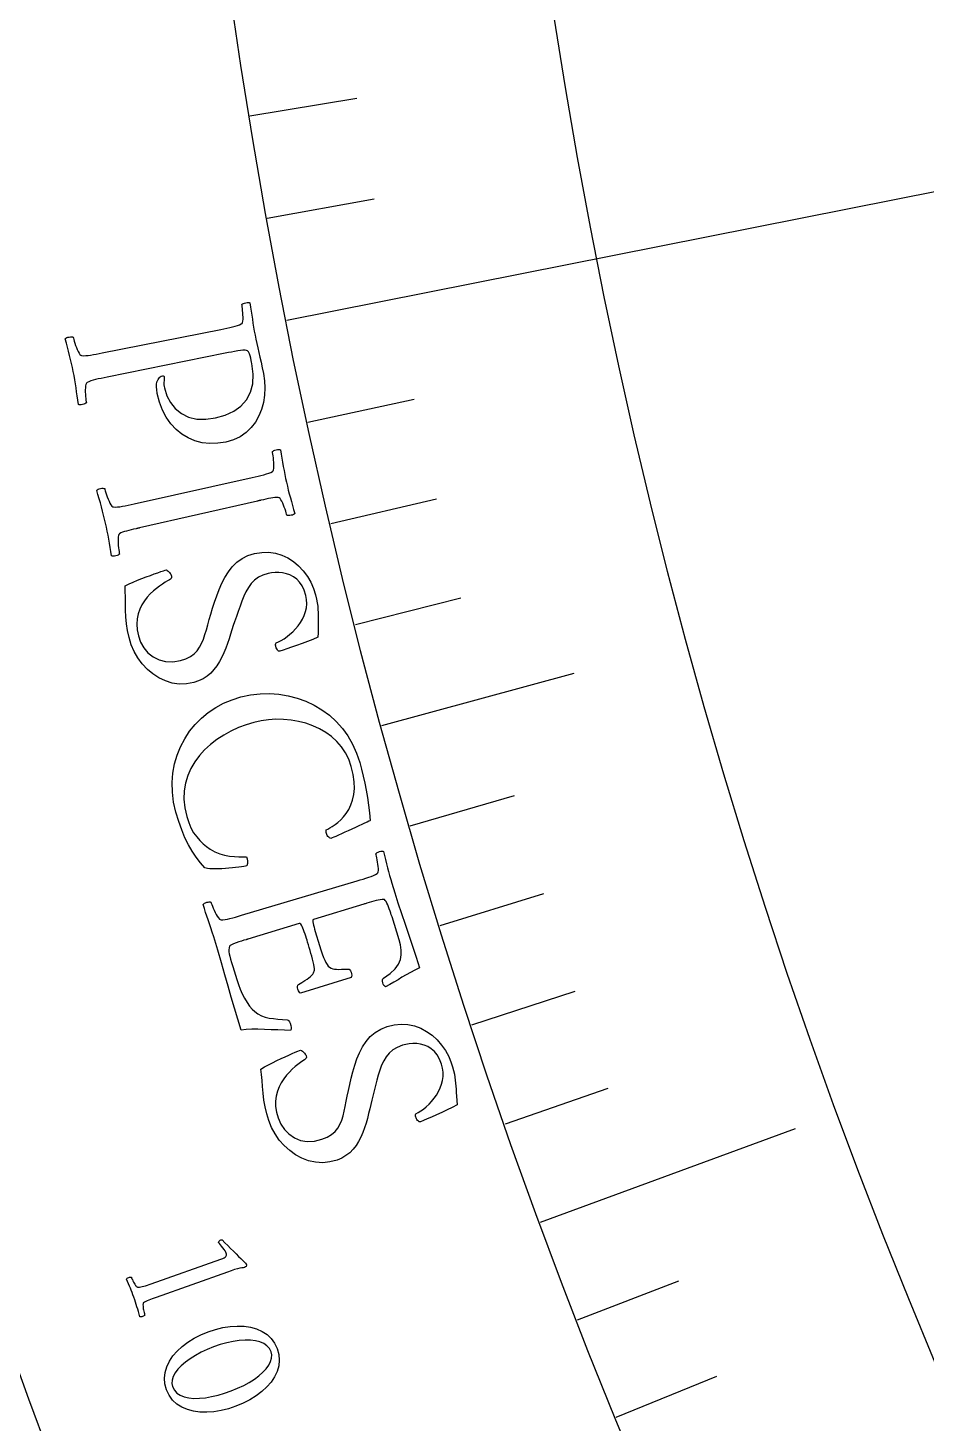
# Model space of a CAD drawing. Header units: millimetres. Extents: x -60 to 60, y -60 to 76.
# Drawn here: x -48.84 to -41.7, y -18.07 to -6.97 of the extents above; entities that cross this region are included whole.
import ezdxf

# ---------------------------------------------------------------- set-up
doc = ezdxf.new("R2010")
doc.units = ezdxf.units.MM
for name, color, linetype in [('CUT_OUTER', 1, 'Continuous'), ('ENGRAVE', 7, 'Continuous'), ('ENGRAVE_FINE', 8, 'Continuous'), ('TEXT', 5, 'Continuous')]:
    doc.layers.add(name, color=color, linetype=linetype)

msp = doc.modelspace()

# ---------------------------------------------------------------- linework, layer by layer
at = {"layer": 'CUT_OUTER'}
msp.add_arc((0, -0.0001), 59.9999, 176.771323, 2.429054, dxfattribs=at)
at = {"layer": 'ENGRAVE'}
for points in [[(-46.7862, -9.2919), (-39.7242, -7.8893)], [(-46.0288, -12.5156), (-44.5003, -12.0999)], [(-44.767, -16.4682), (-42.7399, -15.7225)]]:
    msp.add_lwpolyline(points, dxfattribs=at)
for radius in [58.8, 58.8, 57.225, 54.3, 54.3, 51.99, 47.7, 47.7, 45.18]:
    msp.add_circle((0, 0), radius, dxfattribs=at)
at = {"layer": 'ENGRAVE_FINE'}
for points in [[(-47.0801, -7.665), (-46.2273, -7.5262)], [(-46.9403, -8.4795), (-46.09, -8.3259)], [(-46.618, -10.1019), (-45.7736, -9.919)], [(-46.4357, -10.9094), (-45.5946, -10.7118)], [(-46.2393, -11.714), (-45.4017, -11.5018)], [(-45.8043, -13.3138), (-44.9746, -13.0726)], [(-45.5658, -14.1084), (-44.7405, -13.8528)], [(-45.3134, -14.8991), (-44.4926, -14.6293)], [(-45.0471, -15.6858), (-44.2312, -15.4017)], [(-44.4732, -17.246), (-43.6677, -16.9336)], [(-44.1657, -18.0189), (-43.3657, -17.6925)]]:
    msp.add_lwpolyline(points, dxfattribs=at)
at = {"layer": 'TEXT'}
for points in [[(-47.2696, -10.261), (-47.3348, -10.2712), (-47.3975, -10.273), (-47.4578, -10.2664), (-47.5156, -10.2513), (-47.57, -10.2283), (-47.6201, -10.198), (-47.6658, -10.1605), (-47.7072, -10.1156), (-47.7433, -10.0642), (-47.7733, -10.0068), (-47.7973, -9.9437), (-47.8152, -9.8747), (-47.8169, -9.865), (-47.8184, -9.8537), (-47.8195, -9.8409), (-47.8204, -9.8266), (-47.8207, -9.8122), (-47.8202, -9.799), (-47.8188, -9.7872), (-47.8166, -9.7766), (-47.8144, -9.7733), (-47.8115, -9.7686), (-47.8078, -9.7625), (-47.8033, -9.7552), (-47.7978, -9.7479), (-47.791, -9.7422), (-47.7828, -9.7379), (-47.7733, -9.7351), (-47.7674, -9.7346), (-47.7632, -9.7359), (-47.7606, -9.739), (-47.7598, -9.744), (-47.7602, -9.7536), (-47.7608, -9.7635), (-47.7614, -9.7737), (-47.7621, -9.7842), (-47.7625, -9.7951), (-47.762, -9.8064), (-47.7607, -9.8181), (-47.7585, -9.8302), (-47.7399, -9.8926), (-47.7111, -9.9473), (-47.6722, -9.9943), (-47.6233, -10.0335), (-47.5658, -10.0623), (-47.5012, -10.0778), (-47.4296, -10.08), (-47.3509, -10.0691), (-47.2739, -10.047), (-47.2075, -10.0154), (-47.1515, -9.9746), (-47.106, -9.9246), (-47.0731, -9.8655), (-47.0549, -9.7978), (-47.0514, -9.7214), (-47.0624, -9.6363), (-47.0649, -9.625), (-47.0681, -9.6112), (-47.0722, -9.5949), (-47.0771, -9.5759), (-47.0828, -9.558), (-47.0893, -9.5447), (-47.0966, -9.536), (-47.1048, -9.532), (-47.1175, -9.5305), (-47.1336, -9.5306), (-47.153, -9.5324), (-47.1757, -9.536), (-47.2001, -9.5404), (-47.2247, -9.545), (-47.2493, -9.5498), (-47.2741, -9.5547), (-48.2132, -9.7445), (-48.2376, -9.7495), (-48.2612, -9.7545), (-48.2838, -9.7594), (-48.3056, -9.7644), (-48.3258, -9.7696), (-48.3439, -9.7753), (-48.3598, -9.7817), (-48.3735, -9.7887), (-48.3782, -9.7938), (-48.3819, -9.8023), (-48.3847, -9.8141), (-48.3864, -9.8292), (-48.3873, -9.8462), (-48.3874, -9.8634), (-48.3867, -9.881), (-48.3852, -9.8988), (-48.3833, -9.9154), (-48.3816, -9.9292), (-48.38, -9.9402), (-48.3785, -9.9484), (-48.3833, -9.9525), (-48.3898, -9.9563), (-48.3982, -9.9598), (-48.4085, -9.9628), (-48.4189, -9.9649), (-48.428, -9.9654), (-48.4355, -9.9642), (-48.4417, -9.9614), (-48.4465, -9.9271), (-48.4512, -9.8936), (-48.4559, -9.8609), (-48.4605, -9.8289), (-48.4654, -9.797), (-48.4708, -9.7649), (-48.4767, -9.7324), (-48.4831, -9.6995), (-48.4897, -9.6676), (-48.4967, -9.6356), (-48.5042, -9.6035), (-48.512, -9.5714), (-48.5202, -9.5391), (-48.5287, -9.5063), (-48.5373, -9.4732), (-48.5461, -9.4396), (-48.5415, -9.4346), (-48.5349, -9.4306), (-48.5264, -9.4276), (-48.516, -9.4255), (-48.5053, -9.4244), (-48.4963, -9.4243), (-48.4887, -9.4253), (-48.4828, -9.4273), (-48.481, -9.4354), (-48.4782, -9.4462), (-48.4745, -9.4596), (-48.4698, -9.4756), (-48.4644, -9.4927), (-48.4582, -9.5094), (-48.4514, -9.5256), (-48.444, -9.5415), (-48.4365, -9.5551), (-48.4294, -9.5649), (-48.4228, -9.5707), (-48.4167, -9.5727), (-48.4014, -9.5739), (-48.3842, -9.5737), (-48.3653, -9.5721), (-48.3446, -9.5691), (-48.3227, -9.5652), (-48.2998, -9.5611), (-48.2762, -9.5566), (-48.2518, -9.5519), (-47.3096, -9.3654), (-47.2851, -9.3605), (-47.2614, -9.3555), (-47.2384, -9.3506), (-47.2161, -9.3457), (-47.1953, -9.3405), (-47.1769, -9.3348), (-47.1607, -9.3285), (-47.1469, -9.3216), (-47.1411, -9.3174), (-47.1369, -9.3096), (-47.1343, -9.2982), (-47.1333, -9.2833), (-47.1333, -9.2665), (-47.1338, -9.2495), (-47.1348, -9.2323), (-47.1362, -9.2149), (-47.1378, -9.1987), (-47.1393, -9.1853), (-47.1407, -9.1746), (-47.1421, -9.1666), (-47.1373, -9.1626), (-47.1307, -9.1589), (-47.1222, -9.1556), (-47.1119, -9.1527), (-47.1015, -9.1507), (-47.0924, -9.1503), (-47.0849, -9.1515), (-47.0788, -9.1543), (-47.0735, -9.1875), (-47.0685, -9.2203), (-47.0637, -9.2527), (-47.0591, -9.2848), (-47.0543, -9.3165), (-47.0492, -9.348), (-47.0436, -9.3793), (-47.0377, -9.4103), (-47.031, -9.443), (-47.0237, -9.4768), (-47.0159, -9.5118), (-47.0076, -9.548), (-46.9988, -9.5861), (-46.9897, -9.6268), (-46.9803, -9.6703), (-46.9707, -9.7164), (-46.9618, -9.7738), (-46.9589, -9.8311), (-46.9619, -9.8884), (-46.9709, -9.9457), (-46.986, -10.0012), (-47.0072, -10.0532), (-47.0346, -10.1017), (-47.0681, -10.1466), (-47.1082, -10.1862), (-47.1551, -10.2184), (-47.2089, -10.2434), (-47.2696, -10.261)], [(-46.7883, -10.5808), (-46.7809, -10.6125), (-46.7731, -10.6436), (-46.7651, -10.6742), (-46.7566, -10.7042), (-46.748, -10.7344), (-46.7394, -10.7653), (-46.7307, -10.7969), (-46.7219, -10.8292), (-46.7264, -10.8342), (-46.7328, -10.8384), (-46.7412, -10.8417), (-46.7516, -10.8442), (-46.7621, -10.8457), (-46.7712, -10.8461), (-46.7787, -10.8455), (-46.7848, -10.8438), (-46.7868, -10.8359), (-46.7899, -10.8253), (-46.7941, -10.8121), (-46.7993, -10.7962), (-46.8052, -10.7793), (-46.8114, -10.7631), (-46.8178, -10.7475), (-46.8246, -10.7325), (-46.8315, -10.7196), (-46.8385, -10.7103), (-46.8457, -10.7043), (-46.8528, -10.7019), (-46.8656, -10.7017), (-46.8799, -10.7026), (-46.8957, -10.7045), (-46.913, -10.7076), (-46.9315, -10.7113), (-46.9508, -10.7153), (-46.9709, -10.7197), (-46.9918, -10.7244), (-46.9952, -10.7252), (-46.9986, -10.7259), (-47.0019, -10.7267), (-47.0053, -10.7275), (-47.0087, -10.7282), (-47.012, -10.729), (-47.0154, -10.7298), (-47.0188, -10.7305), (-47.9551, -10.9442), (-47.9585, -10.945), (-47.9619, -10.9458), (-47.9653, -10.9465), (-47.9686, -10.9473), (-47.972, -10.9481), (-47.9754, -10.9489), (-47.9787, -10.9496), (-47.9821, -10.9504), (-48.0029, -10.9552), (-48.0227, -10.96), (-48.0415, -10.9646), (-48.0593, -10.9692), (-48.0757, -10.9739), (-48.0904, -10.979), (-48.1035, -10.9844), (-48.1148, -10.9902), (-48.1193, -10.9954), (-48.1228, -11.0039), (-48.1253, -11.0158), (-48.1267, -11.031), (-48.1271, -11.048), (-48.1267, -11.0655), (-48.1255, -11.0834), (-48.1234, -11.1017), (-48.1211, -11.1187), (-48.1189, -11.1328), (-48.117, -11.1439), (-48.1153, -11.1522), (-48.1199, -11.1564), (-48.1264, -11.1604), (-48.1347, -11.164), (-48.1449, -11.1674), (-48.1553, -11.1697), (-48.1643, -11.1704), (-48.1719, -11.1694), (-48.1781, -11.1667), (-48.1837, -11.1326), (-48.1893, -11.0993), (-48.1948, -11.0666), (-48.2003, -11.0347), (-48.206, -11.003), (-48.2121, -10.971), (-48.2188, -10.9387), (-48.226, -10.906), (-48.2334, -10.8742), (-48.2413, -10.8421), (-48.2496, -10.8099), (-48.2584, -10.7775), (-48.2675, -10.7449), (-48.2768, -10.712), (-48.2863, -10.6789), (-48.296, -10.6454), (-48.2915, -10.6404), (-48.2851, -10.6362), (-48.2766, -10.6329), (-48.2662, -10.6306), (-48.2556, -10.6292), (-48.2466, -10.6289), (-48.239, -10.6297), (-48.233, -10.6316), (-48.231, -10.6397), (-48.2279, -10.6506), (-48.2238, -10.6643), (-48.2186, -10.6807), (-48.2126, -10.6981), (-48.206, -10.715), (-48.1987, -10.7313), (-48.1909, -10.747), (-48.183, -10.7605), (-48.1757, -10.7701), (-48.169, -10.7758), (-48.1628, -10.7776), (-48.1475, -10.7784), (-48.1303, -10.7777), (-48.1115, -10.7756), (-48.0909, -10.7721), (-48.069, -10.7678), (-48.0463, -10.763), (-48.0228, -10.758), (-47.9985, -10.7526), (-47.0613, -10.5427), (-47.0369, -10.5371), (-47.0133, -10.5316), (-46.9904, -10.5261), (-46.9682, -10.5207), (-46.9476, -10.515), (-46.9293, -10.5088), (-46.9133, -10.5021), (-46.8997, -10.4949), (-46.894, -10.4905), (-46.89, -10.4826), (-46.8877, -10.4712), (-46.8871, -10.4562), (-46.8875, -10.4394), (-46.8885, -10.4221), (-46.8899, -10.4046), (-46.8919, -10.3868), (-46.894, -10.3702), (-46.8959, -10.3565), (-46.8977, -10.3456), (-46.8992, -10.3376), (-46.8945, -10.3334), (-46.888, -10.3296), (-46.8796, -10.3261), (-46.8694, -10.3229), (-46.859, -10.3207), (-46.85, -10.3201), (-46.8424, -10.3211), (-46.8362, -10.3237), (-46.8302, -10.3568), (-46.8243, -10.3897), (-46.8186, -10.4223), (-46.8131, -10.4547), (-46.8074, -10.4868), (-46.8014, -10.5185), (-46.795, -10.5499), (-46.7883, -10.5808)], [(-46.5573, -11.4779), (-46.5498, -11.5105), (-46.5439, -11.5405), (-46.5398, -11.5678), (-46.5372, -11.5925), (-46.5359, -11.6161), (-46.5351, -11.6402), (-46.535, -11.6647), (-46.5355, -11.6896), (-46.5362, -11.7163), (-46.5367, -11.746), (-46.5371, -11.7788), (-46.5372, -11.8145), (-46.5784, -11.8316), (-46.6205, -11.8482), (-46.6634, -11.8643), (-46.7072, -11.8799), (-46.7486, -11.8941), (-46.7845, -11.9063), (-46.8149, -11.9163), (-46.8397, -11.9241), (-46.845, -11.9253), (-46.8502, -11.9238), (-46.8553, -11.9197), (-46.8603, -11.913), (-46.8649, -11.9052), (-46.8686, -11.8981), (-46.8713, -11.8916), (-46.8732, -11.8857), (-46.8745, -11.8783), (-46.8745, -11.8714), (-46.8731, -11.8651), (-46.8704, -11.8593), (-46.8503, -11.8507), (-46.8291, -11.8394), (-46.8067, -11.8256), (-46.7833, -11.8092), (-46.7598, -11.7904), (-46.7374, -11.7698), (-46.716, -11.7473), (-46.6957, -11.7229), (-46.6773, -11.6968), (-46.6614, -11.6694), (-46.648, -11.6406), (-46.6372, -11.6104), (-46.6299, -11.5792), (-46.6271, -11.5471), (-46.6288, -11.5144), (-46.6349, -11.4808), (-46.6475, -11.4399), (-46.6636, -11.4048), (-46.6834, -11.3754), (-46.7067, -11.3519), (-46.7326, -11.3334), (-46.7598, -11.3189), (-46.7884, -11.3085), (-46.8183, -11.3022), (-46.8485, -11.2993), (-46.8777, -11.2991), (-46.906, -11.3015), (-46.9333, -11.3066), (-46.9745, -11.3195), (-47.0107, -11.3372), (-47.0418, -11.3597), (-47.0679, -11.387), (-47.0903, -11.4181), (-47.1103, -11.4518), (-47.1278, -11.4881), (-47.1429, -11.5272), (-47.1568, -11.5676), (-47.171, -11.6084), (-47.1854, -11.6493), (-47.1999, -11.6905), (-47.2104, -11.722), (-47.2212, -11.7552), (-47.2326, -11.79), (-47.2444, -11.8264), (-47.2571, -11.8635), (-47.271, -11.9004), (-47.2861, -11.937), (-47.3025, -11.9733), (-47.3207, -12.0084), (-47.3414, -12.0412), (-47.3646, -12.0717), (-47.3903, -12.0998), (-47.4189, -12.1248), (-47.4508, -12.1456), (-47.486, -12.1622), (-47.5245, -12.1746), (-47.583, -12.1851), (-47.64, -12.1866), (-47.6957, -12.1788), (-47.75, -12.1618), (-47.8018, -12.1372), (-47.8497, -12.1064), (-47.8937, -12.0696), (-47.9339, -12.0266), (-47.9692, -11.9789), (-47.9986, -11.9281), (-48.022, -11.8741), (-48.0394, -11.817), (-48.0513, -11.7618), (-48.0598, -11.7068), (-48.065, -11.6521), (-48.0667, -11.5976), (-48.067, -11.5447), (-48.0677, -11.4948), (-48.0689, -11.4479), (-48.0705, -11.4039), (-48.039, -11.3895), (-48.0062, -11.3753), (-47.9723, -11.3612), (-47.9371, -11.3473), (-47.9024, -11.334), (-47.8698, -11.3218), (-47.8393, -11.3108), (-47.8108, -11.3008), (-47.7861, -11.2923), (-47.7665, -11.2858), (-47.752, -11.2813), (-47.7427, -11.2788), (-47.7359, -11.2833), (-47.7295, -11.2884), (-47.7233, -11.2939), (-47.7175, -11.3), (-47.7124, -11.3066), (-47.7081, -11.3135), (-47.7049, -11.3208), (-47.7025, -11.3284), (-47.7016, -11.3378), (-47.7037, -11.3459), (-47.7088, -11.3526), (-47.7168, -11.3579), (-47.733, -11.3663), (-47.7516, -11.3771), (-47.7727, -11.3906), (-47.7964, -11.4065), (-47.8212, -11.425), (-47.8458, -11.4462), (-47.8702, -11.47), (-47.8944, -11.4965), (-47.917, -11.5256), (-47.9364, -11.5572), (-47.9527, -11.5914), (-47.9658, -11.6281), (-47.9743, -11.6676), (-47.977, -11.7099), (-47.9737, -11.7552), (-47.9645, -11.8033), (-47.9474, -11.8535), (-47.9224, -11.8981), (-47.8893, -11.9371), (-47.8482, -11.9704), (-47.8009, -11.9951), (-47.7488, -12.0081), (-47.6922, -12.0095), (-47.6308, -11.9993), (-47.5882, -11.9858), (-47.5519, -11.9684), (-47.5219, -11.9472), (-47.4983, -11.922), (-47.479, -11.8936), (-47.4621, -11.8626), (-47.4477, -11.8289), (-47.4356, -11.7926), (-47.4247, -11.7543), (-47.4134, -11.7147), (-47.4019, -11.6737), (-47.3901, -11.6313), (-47.375, -11.5836), (-47.3588, -11.5349), (-47.3415, -11.4852), (-47.323, -11.4346), (-47.3022, -11.385), (-47.2778, -11.3382), (-47.2499, -11.2943), (-47.2185, -11.2533), (-47.1826, -11.2171), (-47.1412, -11.1875), (-47.0944, -11.1646), (-47.0422, -11.1483), (-46.9849, -11.1387), (-46.9296, -11.1376), (-46.8763, -11.145), (-46.825, -11.1607), (-46.7766, -11.1835), (-46.7319, -11.212), (-46.6911, -11.246), (-46.654, -11.2858), (-46.6216, -11.3297), (-46.5947, -11.3763), (-46.5733, -11.4257), (-46.5573, -11.4779)], [(-46.2059, -12.8111), (-46.1918, -12.864), (-46.1784, -12.9184), (-46.1657, -12.9743), (-46.1537, -13.0317), (-46.1431, -13.0904), (-46.1345, -13.1501), (-46.1279, -13.2109), (-46.1233, -13.2727), (-46.126, -13.274), (-46.1341, -13.2778), (-46.1476, -13.2843), (-46.1665, -13.2933), (-46.1891, -13.304), (-46.2135, -13.3154), (-46.2398, -13.3274), (-46.2681, -13.3402), (-46.2966, -13.3531), (-46.3237, -13.3654), (-46.3495, -13.3772), (-46.374, -13.3885), (-46.3954, -13.3982), (-46.4119, -13.4056), (-46.4236, -13.4105), (-46.4304, -13.413), (-46.4349, -13.4143), (-46.4399, -13.4134), (-46.4456, -13.4103), (-46.4519, -13.405), (-46.458, -13.3984), (-46.4631, -13.3911), (-46.4672, -13.3833), (-46.4702, -13.3748), (-46.4719, -13.3674), (-46.4726, -13.3602), (-46.4724, -13.3533), (-46.4711, -13.3467), (-46.4581, -13.3398), (-46.4422, -13.3305), (-46.4235, -13.3187), (-46.4018, -13.3044), (-46.3789, -13.2872), (-46.3563, -13.2666), (-46.3341, -13.2426), (-46.3123, -13.2152), (-46.2924, -13.184), (-46.2759, -13.1487), (-46.2628, -13.1092), (-46.253, -13.0656), (-46.2483, -13.0173), (-46.2502, -12.964), (-46.2588, -12.9054), (-46.2739, -12.8417), (-46.2931, -12.7853), (-46.3184, -12.7334), (-46.3497, -12.6861), (-46.3869, -12.6433), (-46.4291, -12.6051), (-46.4751, -12.5715), (-46.5248, -12.5425), (-46.5783, -12.5182), (-46.6344, -12.4984), (-46.6919, -12.4834), (-46.7509, -12.4732), (-46.8112, -12.4676), (-46.8717, -12.4667), (-46.9311, -12.4703), (-46.9895, -12.4785), (-47.0468, -12.4913), (-47.1094, -12.5102), (-47.1703, -12.5333), (-47.2295, -12.5605), (-47.2869, -12.5919), (-47.3415, -12.6273), (-47.3919, -12.6664), (-47.4382, -12.7092), (-47.4804, -12.7558), (-47.5173, -12.8058), (-47.5479, -12.859), (-47.5723, -12.9154), (-47.5904, -12.975), (-47.6011, -13.0374), (-47.603, -13.1025), (-47.5962, -13.1702), (-47.5806, -13.2405), (-47.5652, -13.2883), (-47.5469, -13.3313), (-47.5257, -13.3694), (-47.5017, -13.4027), (-47.476, -13.4318), (-47.4497, -13.4575), (-47.4228, -13.4799), (-47.3954, -13.499), (-47.3572, -13.5206), (-47.3186, -13.5372), (-47.2796, -13.5489), (-47.2402, -13.5556), (-47.2021, -13.5591), (-47.1668, -13.5609), (-47.1344, -13.5612), (-47.1048, -13.5599), (-47.099, -13.5781), (-47.0967, -13.5965), (-47.0979, -13.615), (-47.1027, -13.6336), (-47.1125, -13.6359), (-47.1265, -13.6384), (-47.1446, -13.641), (-47.1669, -13.6438), (-47.1918, -13.6466), (-47.2178, -13.6492), (-47.2449, -13.6517), (-47.273, -13.654), (-47.301, -13.6559), (-47.3276, -13.6571), (-47.3527, -13.6576), (-47.3764, -13.6573), (-47.3973, -13.6563), (-47.4144, -13.6544), (-47.4274, -13.6517), (-47.4365, -13.6481), (-47.4726, -13.6086), (-47.5065, -13.565), (-47.5381, -13.5174), (-47.5676, -13.4659), (-47.595, -13.4095), (-47.6207, -13.3475), (-47.6445, -13.2798), (-47.6665, -13.2065), (-47.6848, -13.1265), (-47.695, -13.048), (-47.697, -12.9709), (-47.6908, -12.8953), (-47.6774, -12.822), (-47.6572, -12.752), (-47.6305, -12.6853), (-47.5971, -12.6219), (-47.5579, -12.5625), (-47.5135, -12.5078), (-47.464, -12.4578), (-47.4094, -12.4125), (-47.3503, -12.3726), (-47.2873, -12.3387), (-47.2206, -12.3108), (-47.15, -12.289), (-47.0734, -12.2726), (-46.9975, -12.2636), (-46.9221, -12.262), (-46.8473, -12.2677), (-46.774, -12.2801), (-46.7031, -12.2988), (-46.6345, -12.3237), (-46.5683, -12.3549), (-46.5054, -12.3921), (-46.447, -12.4352), (-46.3931, -12.4842), (-46.3436, -12.5392), (-46.2996, -12.5996), (-46.2619, -12.665), (-46.2307, -12.7355), (-46.2059, -12.8111)], [(-45.9504, -13.7717), (-45.927, -13.8479), (-45.9015, -13.9276), (-45.8739, -14.0108), (-45.8442, -14.0975), (-45.8139, -14.1854), (-45.7846, -14.2724), (-45.7563, -14.3586), (-45.729, -14.4439), (-45.767, -14.4623), (-45.8031, -14.4809), (-45.8372, -14.4999), (-45.8695, -14.5191), (-45.9011, -14.5385), (-45.9334, -14.5577), (-45.9662, -14.5769), (-45.9998, -14.596), (-46.0066, -14.5912), (-46.0126, -14.584), (-46.0179, -14.5746), (-46.0224, -14.5628), (-46.0254, -14.55), (-46.0254, -14.5399), (-46.0224, -14.5324), (-46.0166, -14.5276), (-45.9637, -14.49), (-45.9237, -14.4526), (-45.8966, -14.4155), (-45.8823, -14.3786), (-45.8772, -14.3412), (-45.8772, -14.3025), (-45.8824, -14.2624), (-45.8929, -14.2211), (-45.9486, -14.0398), (-45.9511, -14.032), (-45.9545, -14.0216), (-45.9589, -14.0084), (-45.9642, -13.9927), (-45.9701, -13.9759), (-45.9763, -13.9598), (-45.9827, -13.9443), (-45.9894, -13.9295), (-45.9961, -13.9168), (-46.0027, -13.9076), (-46.0091, -13.9018), (-46.0153, -13.8996), (-46.028, -13.9003), (-46.0422, -13.9021), (-46.0578, -13.9051), (-46.0749, -13.9093), (-46.0928, -13.9142), (-46.111, -13.9193), (-46.1294, -13.9247), (-46.148, -13.9302), (-46.1553, -13.9324), (-46.1618, -13.9344), (-46.1674, -13.9361), (-46.1723, -13.9375), (-46.5736, -14.0587), (-46.577, -14.0617), (-46.5786, -14.068), (-46.5782, -14.0776), (-46.576, -14.0905), (-46.5725, -14.1054), (-46.5685, -14.1211), (-46.564, -14.1375), (-46.5589, -14.1546), (-46.5249, -14.2661), (-46.5135, -14.3022), (-46.5029, -14.3338), (-46.493, -14.361), (-46.4838, -14.3838), (-46.4748, -14.4028), (-46.4652, -14.4185), (-46.4552, -14.4308), (-46.4447, -14.4399), (-46.4332, -14.4465), (-46.42, -14.4514), (-46.4053, -14.4546), (-46.389, -14.4561), (-46.3705, -14.4564), (-46.3492, -14.4562), (-46.325, -14.4554), (-46.298, -14.454), (-46.2904, -14.4546), (-46.2837, -14.4591), (-46.278, -14.4674), (-46.2731, -14.4796), (-46.27, -14.4919), (-46.2689, -14.5027), (-46.2697, -14.5121), (-46.2725, -14.52), (-46.6769, -14.6469), (-46.6824, -14.6426), (-46.6876, -14.6358), (-46.6923, -14.6264), (-46.6966, -14.6145), (-46.6994, -14.6023), (-46.6995, -14.592), (-46.6969, -14.5835), (-46.6915, -14.5768), (-46.6652, -14.5606), (-46.6429, -14.5463), (-46.6246, -14.5341), (-46.6104, -14.5238), (-46.5992, -14.5151), (-46.5902, -14.5073), (-46.5832, -14.5005), (-46.5784, -14.4947), (-46.5749, -14.4892), (-46.572, -14.4834), (-46.5696, -14.4773), (-46.5677, -14.471), (-46.5659, -14.4625), (-46.5659, -14.4506), (-46.5677, -14.4354), (-46.5712, -14.4169), (-46.576, -14.3962), (-46.5812, -14.3747), (-46.5871, -14.3523), (-46.5935, -14.3291), (-46.6001, -14.3057), (-46.6067, -14.2831), (-46.6132, -14.2612), (-46.6196, -14.24), (-46.6241, -14.2254), (-46.6291, -14.2097), (-46.6345, -14.1932), (-46.6404, -14.1758), (-46.6464, -14.1585), (-46.6523, -14.1426), (-46.658, -14.1279), (-46.6637, -14.1146), (-46.6693, -14.1038), (-46.6749, -14.0965), (-46.6805, -14.0928), (-46.686, -14.0926), (-47.0961, -14.2164), (-47.0986, -14.2172), (-47.1016, -14.2181), (-47.1052, -14.2192), (-47.1094, -14.2204), (-47.1259, -14.2255), (-47.1446, -14.2313), (-47.1654, -14.238), (-47.1884, -14.2455), (-47.2097, -14.2531), (-47.2255, -14.26), (-47.2358, -14.2664), (-47.2405, -14.2721), (-47.2439, -14.2859), (-47.2454, -14.3006), (-47.2451, -14.316), (-47.2428, -14.3322), (-47.2387, -14.351), (-47.2327, -14.3743), (-47.2249, -14.402), (-47.2153, -14.4342), (-47.1834, -14.5384), (-47.1705, -14.5767), (-47.1557, -14.6142), (-47.1391, -14.6508), (-47.1206, -14.6865), (-47.1009, -14.7195), (-47.0808, -14.7481), (-47.0602, -14.7724), (-47.0392, -14.7922), (-47.0146, -14.8108), (-46.9873, -14.8256), (-46.9575, -14.8365), (-46.9252, -14.8436), (-46.891, -14.8484), (-46.8556, -14.8525), (-46.8191, -14.8559), (-46.7815, -14.8586), (-46.7746, -14.8603), (-46.7685, -14.8653), (-46.7631, -14.8736), (-46.7586, -14.8852), (-46.7536, -14.9036), (-46.7513, -14.9192), (-46.7518, -14.932), (-46.7549, -14.9421), (-46.8045, -14.9406), (-46.8557, -14.9388), (-46.9085, -14.9368), (-46.9628, -14.9344), (-47.0157, -14.9329), (-47.064, -14.9334), (-47.1078, -14.936), (-47.147, -14.9405), (-47.1743, -14.8531), (-47.2008, -14.7656), (-47.2266, -14.6783), (-47.2515, -14.591), (-47.2771, -14.501), (-47.3047, -14.4056), (-47.3344, -14.3047), (-47.3661, -14.1984), (-47.3774, -14.1616), (-47.3884, -14.1269), (-47.3993, -14.0942), (-47.4099, -14.0636), (-47.4204, -14.0337), (-47.4305, -14.0031), (-47.4405, -13.9718), (-47.4501, -13.9398), (-47.446, -13.9344), (-47.4398, -13.9298), (-47.4316, -13.926), (-47.4214, -13.9229), (-47.4109, -13.9208), (-47.4019, -13.9199), (-47.3943, -13.9201), (-47.3882, -13.9216), (-47.3856, -13.9296), (-47.3818, -13.9403), (-47.3768, -13.9536), (-47.3705, -13.9696), (-47.3633, -13.9866), (-47.3555, -14.003), (-47.3472, -14.0187), (-47.3383, -14.0339), (-47.3295, -14.0468), (-47.3215, -14.0558), (-47.3144, -14.061), (-47.3082, -14.0624), (-47.2928, -14.0622), (-47.2757, -14.0603), (-47.2571, -14.057), (-47.2368, -14.0521), (-47.2152, -14.0462), (-47.1929, -14.0399), (-47.1698, -14.0333), (-47.1459, -14.0263), (-46.2253, -13.7524), (-46.2014, -13.7452), (-46.1782, -13.7381), (-46.1558, -13.731), (-46.134, -13.724), (-46.1139, -13.7169), (-46.096, -13.7095), (-46.0805, -13.7017), (-46.0674, -13.6936), (-46.0621, -13.6889), (-46.0586, -13.6807), (-46.0571, -13.6691), (-46.0575, -13.6542), (-46.0591, -13.6374), (-46.0612, -13.6203), (-46.0639, -13.6029), (-46.0671, -13.5852), (-46.0703, -13.5688), (-46.0732, -13.5553), (-46.0757, -13.5445), (-46.0778, -13.5366), (-46.0734, -13.5322), (-46.0671, -13.5279), (-46.059, -13.5238), (-46.0491, -13.52), (-46.0388, -13.517), (-46.0299, -13.5158), (-46.0222, -13.5163), (-46.0159, -13.5184), (-46.0076, -13.5511), (-45.9994, -13.5835), (-45.9915, -13.6157), (-45.9838, -13.6476), (-45.9759, -13.6792), (-45.9678, -13.7104), (-45.9592, -13.7413), (-45.9504, -13.7717)], [(-45.4781, -15.201), (-45.4679, -15.2329), (-45.4597, -15.2623), (-45.4533, -15.2892), (-45.4488, -15.3136), (-45.4455, -15.337), (-45.4429, -15.361), (-45.4407, -15.3854), (-45.4392, -15.4103), (-45.4378, -15.437), (-45.4359, -15.4666), (-45.4336, -15.4993), (-45.4308, -15.5349), (-45.4705, -15.5553), (-45.5111, -15.5752), (-45.5526, -15.5947), (-45.595, -15.6138), (-45.6351, -15.6313), (-45.6699, -15.6463), (-45.6994, -15.6587), (-45.7235, -15.6686), (-45.7286, -15.6702), (-45.7339, -15.6691), (-45.7394, -15.6655), (-45.745, -15.6591), (-45.7502, -15.6517), (-45.7544, -15.6449), (-45.7577, -15.6387), (-45.76, -15.633), (-45.7619, -15.6257), (-45.7624, -15.6189), (-45.7615, -15.6124), (-45.7593, -15.6064), (-45.74, -15.5962), (-45.7198, -15.5833), (-45.6986, -15.5677), (-45.6766, -15.5494), (-45.6547, -15.5289), (-45.634, -15.5065), (-45.6145, -15.4824), (-45.5963, -15.4564), (-45.58, -15.4289), (-45.5663, -15.4003), (-45.5553, -15.3705), (-45.547, -15.3395), (-45.5423, -15.3078), (-45.5421, -15.2757), (-45.5464, -15.2431), (-45.5552, -15.2101), (-45.571, -15.1704), (-45.5899, -15.1367), (-45.612, -15.1091), (-45.6372, -15.0875), (-45.6644, -15.0711), (-45.6927, -15.0589), (-45.722, -15.0508), (-45.7524, -15.047), (-45.7827, -15.0465), (-45.8119, -15.0486), (-45.8399, -15.0534), (-45.8667, -15.0607), (-45.9067, -15.0769), (-45.9413, -15.0974), (-45.9705, -15.1224), (-45.9944, -15.1517), (-46.0142, -15.1844), (-46.0314, -15.2196), (-46.0459, -15.2573), (-46.0578, -15.2974), (-46.0684, -15.3389), (-46.0792, -15.3806), (-46.0902, -15.4226), (-46.1014, -15.4648), (-46.1093, -15.4971), (-46.1174, -15.5311), (-46.1259, -15.5667), (-46.1348, -15.6039), (-46.1444, -15.6419), (-46.1553, -15.6797), (-46.1674, -15.7174), (-46.1808, -15.755), (-46.1961, -15.7914), (-46.2141, -15.8258), (-46.2347, -15.858), (-46.2581, -15.8882), (-46.2846, -15.9154), (-46.3147, -15.9387), (-46.3485, -15.9581), (-46.3859, -15.9735), (-46.4432, -15.9888), (-46.5, -15.9948), (-46.5562, -15.9916), (-46.6117, -15.979), (-46.6652, -15.9587), (-46.7154, -15.9319), (-46.7623, -15.8987), (-46.8059, -15.8591), (-46.8449, -15.8144), (-46.8782, -15.7661), (-46.9059, -15.7142), (-46.9279, -15.6587), (-46.9442, -15.6046), (-46.9572, -15.5505), (-46.9667, -15.4964), (-46.9729, -15.4422), (-46.9775, -15.3896), (-46.9822, -15.3399), (-46.9871, -15.2932), (-46.9923, -15.2495), (-46.962, -15.2326), (-46.9306, -15.2157), (-46.8979, -15.199), (-46.8639, -15.1823), (-46.8304, -15.1662), (-46.7988, -15.1515), (-46.7693, -15.138), (-46.7418, -15.1257), (-46.7178, -15.1153), (-46.6988, -15.1073), (-46.6847, -15.1016), (-46.6757, -15.0983), (-46.6685, -15.1022), (-46.6617, -15.1068), (-46.6552, -15.1118), (-46.6489, -15.1174), (-46.6432, -15.1235), (-46.6384, -15.1301), (-46.6346, -15.1371), (-46.6316, -15.1445), (-46.6299, -15.1538), (-46.6314, -15.162), (-46.6359, -15.1691), (-46.6435, -15.1751), (-46.6589, -15.1847), (-46.6766, -15.197), (-46.6966, -15.2121), (-46.7189, -15.2299), (-46.7421, -15.2504), (-46.7649, -15.2735), (-46.7873, -15.2992), (-46.8093, -15.3276), (-46.8295, -15.3584), (-46.8462, -15.3915), (-46.8597, -15.4268), (-46.8698, -15.4645), (-46.8751, -15.5045), (-46.8744, -15.5469), (-46.8674, -15.5918), (-46.8543, -15.639), (-46.8333, -15.6877), (-46.8047, -15.7301), (-46.7686, -15.7663), (-46.725, -15.7962), (-46.6758, -15.817), (-46.6229, -15.8258), (-46.5663, -15.8226), (-46.506, -15.8074), (-46.4646, -15.7905), (-46.4298, -15.7703), (-46.4016, -15.7466), (-46.3801, -15.7197), (-46.3632, -15.6898), (-46.3488, -15.6575), (-46.3372, -15.6228), (-46.3281, -15.5856), (-46.3203, -15.5466), (-46.3123, -15.5062), (-46.3041, -15.4644), (-46.2957, -15.4212), (-46.2846, -15.3724), (-46.2724, -15.3225), (-46.2591, -15.2717), (-46.2448, -15.2197), (-46.228, -15.1686), (-46.2075, -15.12), (-46.1832, -15.074), (-46.1552, -15.0306), (-46.1223, -14.9916), (-46.0835, -14.9588), (-46.0387, -14.9321), (-45.988, -14.9116), (-45.9317, -14.8975), (-45.8767, -14.8919), (-45.8229, -14.8949), (-45.7705, -14.9065), (-45.7204, -14.9253), (-45.6736, -14.95), (-45.6302, -14.9807), (-45.59, -15.0173), (-45.5542, -15.0584), (-45.5235, -15.1028), (-45.4982, -15.1503), (-45.4781, -15.201)], [(-47.8634, -16.9583), (-47.3085, -16.7617), (-47.295, -16.7565), (-47.2841, -16.7513), (-47.2757, -16.7462), (-47.27, -16.741), (-47.2663, -16.7356), (-47.2645, -16.7295), (-47.2645, -16.7228), (-47.2663, -16.7155), (-47.2701, -16.7071), (-47.2759, -16.697), (-47.2837, -16.6853), (-47.2936, -16.672), (-47.3039, -16.6587), (-47.3132, -16.6472), (-47.3213, -16.6374), (-47.3283, -16.6294), (-47.325, -16.6221), (-47.3207, -16.6162), (-47.3153, -16.6117), (-47.3088, -16.6085), (-47.3087, -16.6085), (-47.3084, -16.6084), (-47.308, -16.6082), (-47.3074, -16.608), (-47.3048, -16.6073), (-47.3026, -16.6071), (-47.3008, -16.6075), (-47.2994, -16.6083), (-47.2769, -16.6316), (-47.2545, -16.6545), (-47.2321, -16.6771), (-47.2096, -16.6994), (-47.1881, -16.7206), (-47.1686, -16.7399), (-47.151, -16.7574), (-47.1353, -16.773), (-47.1224, -16.7859), (-47.1131, -16.7953), (-47.1074, -16.8012), (-47.1053, -16.8037), (-47.1044, -16.8065), (-47.1037, -16.8098), (-47.1044, -16.8131), (-47.1062, -16.8162), (-47.1093, -16.8192), (-47.1129, -16.8219), (-47.1162, -16.8243), (-47.1192, -16.8265), (-47.1219, -16.8283), (-47.1241, -16.8288), (-47.131, -16.83), (-47.1423, -16.8321), (-47.1582, -16.8351), (-47.1781, -16.8394), (-47.2013, -16.8457), (-47.2279, -16.854), (-47.2578, -16.8643), (-47.8248, -17.0667), (-47.84, -17.0721), (-47.8546, -17.0775), (-47.8686, -17.0828), (-47.8821, -17.0879), (-47.8946, -17.0931), (-47.9056, -17.0985), (-47.9152, -17.1041), (-47.9234, -17.1098), (-47.9259, -17.1134), (-47.9276, -17.1189), (-47.9285, -17.1262), (-47.9284, -17.1355), (-47.9277, -17.1457), (-47.9264, -17.156), (-47.9246, -17.1664), (-47.9223, -17.177), (-47.9198, -17.1868), (-47.9176, -17.195), (-47.9157, -17.2016), (-47.914, -17.2066), (-47.9167, -17.2097), (-47.9205, -17.2128), (-47.9256, -17.2157), (-47.9319, -17.2186), (-47.9384, -17.2209), (-47.9441, -17.222), (-47.9491, -17.222), (-47.9533, -17.2207), (-47.9594, -17.1995), (-47.9652, -17.1792), (-47.9708, -17.1599), (-47.9762, -17.1414), (-47.9817, -17.1231), (-47.9877, -17.1041), (-47.9942, -17.0846), (-48.0012, -17.0644), (-48.0082, -17.0451), (-48.0152, -17.0268), (-48.0221, -17.0095), (-48.0289, -16.9931), (-48.036, -16.9767), (-48.0435, -16.959), (-48.0516, -16.9401), (-48.0602, -16.92), (-48.0578, -16.9164), (-48.0539, -16.9132), (-48.0488, -16.9104), (-48.0423, -16.9081), (-48.0356, -16.9064), (-48.0298, -16.9055), (-48.0249, -16.9054), (-48.0209, -16.9061), (-48.019, -16.9111), (-48.0163, -16.9174), (-48.0128, -16.9252), (-48.0086, -16.9343), (-48.0037, -16.944), (-47.9985, -16.9532), (-47.993, -16.962), (-47.9871, -16.9704), (-47.9814, -16.9775), (-47.9762, -16.9824), (-47.9715, -16.9852), (-47.9675, -16.9857), (-47.9575, -16.9851), (-47.9466, -16.9834), (-47.9345, -16.9809), (-47.9214, -16.9773), (-47.9076, -16.9731), (-47.8933, -16.9686), (-47.8786, -16.9636), (-47.8634, -16.9583)], [(-46.8628, -17.4731), (-46.8495, -17.5201), (-46.845, -17.5663), (-46.8494, -17.6117), (-46.8626, -17.6561), (-46.8834, -17.6991), (-46.9107, -17.7401), (-46.9445, -17.779), (-46.9846, -17.8158), (-47.03, -17.85), (-47.0793, -17.8808), (-47.1326, -17.9084), (-47.1898, -17.9325), (-47.2487, -17.9524), (-47.3068, -17.967), (-47.3643, -17.9764), (-47.4211, -17.9805), (-47.4758, -17.9791), (-47.5272, -17.9718), (-47.5751, -17.9587), (-47.6197, -17.9398), (-47.6594, -17.9147), (-47.6929, -17.8831), (-47.7202, -17.8451), (-47.7411, -17.8005), (-47.754, -17.7544), (-47.758, -17.7085), (-47.7533, -17.663), (-47.7397, -17.6179), (-47.7185, -17.5741), (-47.691, -17.5324), (-47.6571, -17.493), (-47.6168, -17.4557), (-47.5713, -17.4213), (-47.5218, -17.3906), (-47.4683, -17.3634), (-47.4108, -17.3399), (-47.3517, -17.3207), (-47.2934, -17.3068), (-47.2358, -17.298), (-47.179, -17.2944), (-47.1244, -17.2963), (-47.0733, -17.304), (-47.0258, -17.3174), (-46.9817, -17.3366), (-46.9426, -17.3617), (-46.9097, -17.3928), (-46.8831, -17.4299), (-46.8628, -17.4731)], [(-46.9105, -17.4987), (-46.9239, -17.4726), (-46.9431, -17.451), (-46.9682, -17.4337), (-46.999, -17.4208), (-47.0346, -17.4121), (-47.0737, -17.4074), (-47.1165, -17.4066), (-47.1628, -17.4098), (-47.2117, -17.4168), (-47.262, -17.4274), (-47.3137, -17.4417), (-47.3668, -17.4597), (-47.4183, -17.4803), (-47.4666, -17.5029), (-47.5117, -17.5274), (-47.5536, -17.554), (-47.5913, -17.5818), (-47.6237, -17.6099), (-47.6509, -17.6385), (-47.6729, -17.6674), (-47.6887, -17.6961), (-47.6973, -17.7237), (-47.6987, -17.7505), (-47.6929, -17.7762), (-47.6785, -17.8045), (-47.6582, -17.8276), (-47.6321, -17.8454), (-47.6002, -17.8581), (-47.5636, -17.8661), (-47.5234, -17.8698), (-47.4796, -17.8692), (-47.4323, -17.8644), (-47.3827, -17.8558), (-47.3321, -17.8439), (-47.2806, -17.8288), (-47.2281, -17.8105), (-47.1762, -17.7894), (-47.1281, -17.7667), (-47.0837, -17.7422), (-47.043, -17.7162), (-47.0067, -17.6891), (-46.9756, -17.6616), (-46.9495, -17.6337), (-46.9286, -17.6054), (-46.9137, -17.5773), (-46.9057, -17.5502), (-46.9046, -17.524), (-46.9105, -17.4987)]]:
    msp.add_lwpolyline(points, close=True, dxfattribs=at)

doc.saveas('drawing.dxf')
